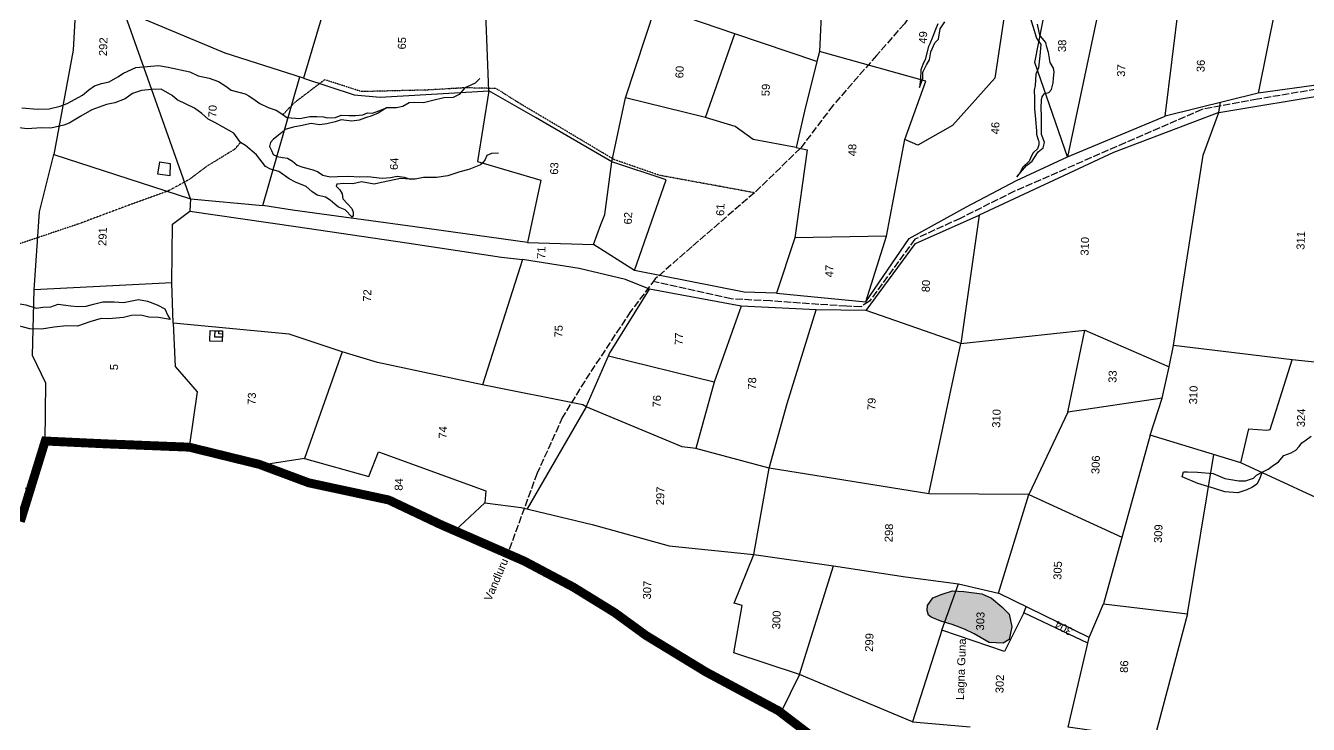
# Model space of a CAD drawing. Header units: inches. Extents: x 342704 to 348847, y 1587316 to 1596013.
# Drawn here: x 344942 to 347028, y 1588902 to 1590039 of the extents above; entities that cross this region are included whole.
import ezdxf

# ---------------------------------------------------------------- set-up
doc = ezdxf.new("R2010")
doc.units = ezdxf.units.IN
doc.header["$MEASUREMENT"] = 0
for name, pattern in [('ACAD_ISO02W100', [15, 12, -3]), ('ACAD_ISO03W100', [30, 12, -18]), ('ACAD_ISO07W100', [3, 0, -3]), ('BORDER', [1.75, 0.5, -0.25, 0.5, -0.25, 0, -0.25])]:
    doc.linetypes.add(name, pattern=pattern)
for name, color, linetype in [('CARTTRACK', 30, 'ACAD_ISO02W100'), ('NALA', 4, 'Continuous'), ('SQUAREWELL', 5, 'Continuous'), ('SURVEY_BND', 7, 'Continuous'), ('SURVEY_NO', 7, 'Continuous'), ('VILLAGE_AREA', 1, 'Continuous'), ('WATER_BODY', 4, 'Continuous')]:
    doc.layers.add(name, color=color, linetype=linetype)
doc.layers.add('FOOTPATH', color=150, linetype='ACAD_ISO07W100', lineweight=30)
doc.layers.add('VILL_BOUNDARY', color=6, linetype='BORDER', lineweight=30)
doc.styles.get("Standard").update_dxf_attribs({"font": 'arial.ttf'})

msp = doc.modelspace()

# ---------------------------------------------------------------- hatches: boundary and pattern name
at = {"layer": 'WATER_BODY'}
h = msp.add_hatch(dxfattribs=at)
h.set_pattern_fill('DASH', color=256, scale=65.076057, angle=87.9733, style=0)
h.set_pattern_definition([(87.97328, (346991.98, 1585218.805), (-7.841737, 8.4171), [8.134507, -8.134507])])
h.paths.add_polyline_path([(346467.4, 1589118.3), (346454.8, 1589119.2), (346436.2, 1589068), (346448.3, 1589064.5), (346468.6, 1589057.2), (346484.3, 1589049.2), (346508.6, 1589035.5), (346531.4, 1589034.1), (346541.1, 1589040.1), (346545.7, 1589060.6), (346541.4, 1589081.3), (346529.1, 1589093.2), (346512.3, 1589107.4), (346496.9, 1589114.7)])
h.paths.add_polyline_path([(346417.3, 1589107.8), (346408.2, 1589095.5), (346408.1, 1589087.2), (346409.8, 1589079.7), (346414.2, 1589076.3), (346430, 1589069.9), (346436.2, 1589068), (346454.8, 1589119.2), (346449.3, 1589119.5), (346432.1, 1589113.8)])
h.paths.add_polyline_path([(346667.7, 1590576), (346651.6, 1590564.1), (346650.7, 1590552.3), (346651.6, 1590513), (346656.6, 1590490.5), (346669.4, 1590474.1), (346694.6, 1590467.1), (346745.3, 1590476.2), (346758.7, 1590480.7), (346772, 1590485.4), (346796.3, 1590498), (346811.6, 1590505.6), (346824.2, 1590518.8), (346828.9, 1590529.7), (346829.4, 1590537.1), (346823.7, 1590552), (346809.3, 1590573.8), (346785.1, 1590591.6), (346764.9, 1590596.1), (346722.4, 1590588.3)])
h.paths.add_polyline_path([(346503.6, 1589051.3), (346504.8, 1589086.7), (346485, 1589087.4), (346483.8, 1589052)], flags=24)
h.paths.add_polyline_path([(346693.5, 1590454.1), (346698, 1590581.2), (346677.5, 1590581.9), (346673, 1590454.9)], flags=9)

# ---------------------------------------------------------------- linework, layer by layer
at = {"layer": 'CARTTRACK'}
for points in [[(346614.3, 1590324), (346591.1, 1590294.1), (346531.3, 1590243.1), (346504.6, 1590210.3), (346449.3, 1590141.7), (346411.9, 1590095.9), (346370.8, 1590042), (346325.6, 1589990.4), (346254.7, 1589909.2), (346201.9, 1589839.6), (346126.9, 1589766.9), (346025.5, 1589679.6), (345965.4, 1589626.7), (345925.4, 1589573.7), (345850.9, 1589460.7), (345814.9, 1589401.8), (345773.6, 1589310.7), (345725.4, 1589179.7)], [(347609.3, 1590165.9), (347543.9, 1590120.5), (347509.7, 1590092.5), (347465.8, 1590056.8), (347419.4, 1590006), (347325.5, 1589977.2), (347216.4, 1589957.6), (347055.8, 1589937.8), (346945.1, 1589919.3), (346854.8, 1589902.5), (346729.9, 1589848.1), (346549.7, 1589769.4), (346461.3, 1589725.2), (346387.8, 1589691.4), (346313.9, 1589590.4), (346300.1, 1589581.4), (346276.4, 1589582.3), (346152.9, 1589590.9), (346089, 1589594.3), (345962.4, 1589622.8)]]:
    msp.add_lwpolyline(points, dxfattribs=at)
at = {"layer": 'FOOTPATH', "ltscale": 0.002}
for points in [[(345291.3, 1589849), (345281.5, 1589837.6), (345236.8, 1589810.3), (345208, 1589788.7), (345173.8, 1589769.9), (345107.4, 1589746), (345027.7, 1589716.2), (344917.5, 1589679.2), (344791.6, 1589644.1), (344713.9, 1589620.3), (344628.8, 1589614.1), (344583.7, 1589621.7), (344498.3, 1589628), (344439.8, 1589672), (344349.3, 1589735.8), (344282.6, 1589782), (344174.6, 1589854.7), (344050.7, 1589932.3), (343957.9, 1589987.7), (343912.1, 1590031.2)], [(346126.9, 1589766.9), (346072, 1589777.1), (345972.8, 1589795.2), (345898.9, 1589820.8), (345810.5, 1589873.6), (345746.4, 1589911.5), (345706.8, 1589936.5), (345656.7, 1589937.7), (345595.5, 1589934.1), (345488, 1589931.5), (345428, 1589950.8), (345378.4, 1589913.1), (345359.9, 1589894.1)]]:
    msp.add_lwpolyline(points, dxfattribs=at)
at = {"layer": 'NALA'}
for points in [[(346425, 1590042), (346421.4, 1590032.7), (346417.3, 1590021), (346412, 1590009.1), (346409.9, 1590004.9), (346404.5, 1589984), (346400.8, 1589975.7), (346397.4, 1589966.8), (346396.9, 1589951.5), (346395.1, 1589938.2), (346400.6, 1589953.1), (346401, 1589963.4), (346406.8, 1589975.3), (346411.4, 1589983.1), (346413.8, 1589996.4), (346420.3, 1590010.6), (346426.4, 1590016.7), (346428.9, 1590033.7), (346436.7, 1590045)], [(346576.1, 1590050.6), (346585.7, 1590018.3), (346592.8, 1590008), (346591.2, 1589989.6), (346588.9, 1589970), (346584.7, 1589960), (346583.6, 1589941.6), (346582.1, 1589933.7), (346582.4, 1589920.8), (346582.6, 1589903.1), (346583.3, 1589892.5), (346584.8, 1589880.2), (346585.2, 1589873.7), (346585.5, 1589867.7), (346585.7, 1589862.3), (346588.6, 1589853.1), (346589.7, 1589850.8), (346589.5, 1589844.9), (346587.3, 1589838.6), (346580.1, 1589831.9), (346577.5, 1589827.2), (346574.5, 1589819.4), (346573.9, 1589818.5), (346563, 1589808), (346558.8, 1589799.3), (346553.9, 1589792.7), (346569.5, 1589811.2), (346578.7, 1589818.2), (346582.2, 1589824.1), (346588.6, 1589833.3), (346596.7, 1589839.8), (346598.6, 1589848.5), (346595.7, 1589856.2), (346594, 1589861.5), (346593.6, 1589879), (346594, 1589891.9), (346593.1, 1589904.5), (346593.6, 1589918.1), (346594.8, 1589923), (346598.9, 1589928.2), (346605.8, 1589930.3), (346609.9, 1589934.9), (346612.9, 1589946), (346613.1, 1589953.2), (346614.4, 1589963.9), (346613.1, 1589969.7), (346608, 1589978.7), (346605.4, 1589994.9), (346602.4, 1590004), (346600.7, 1590011.6), (346594.7, 1590018.3), (346591.3, 1590023.4), (346587.3, 1590041)], [(344935.5, 1589905.1), (344961.1, 1589902.8), (344980, 1589903.5), (344997.8, 1589907.6), (345009.4, 1589912.1), (345034.2, 1589926), (345044.3, 1589934.6), (345053.9, 1589941.1), (345065.2, 1589944.9), (345077.6, 1589947.6), (345091.8, 1589955.8), (345100.9, 1589961.7), (345121, 1589970.7), (345157.5, 1589973.9), (345173.5, 1589971.2), (345208.8, 1589963.6), (345222.2, 1589957.2), (345240.4, 1589953.4), (345255.5, 1589948.2), (345267.5, 1589940.2), (345275.8, 1589933.6), (345298.6, 1589927.7), (345304.4, 1589924.9), (345315.2, 1589917.4), (345322.8, 1589912), (345336.1, 1589905.9), (345348.9, 1589901.3), (345359.9, 1589894.1), (345366.2, 1589889.6), (345387.7, 1589887.9), (345403.9, 1589890.8), (345415, 1589890.8), (345425.9, 1589890.4), (345432, 1589889.1), (345445.6, 1589889.4), (345454.7, 1589893.4), (345467.4, 1589892.9), (345478.3, 1589892.5), (345490.1, 1589894), (345497.6, 1589896.9), (345505.6, 1589896.3), (345516, 1589900.1), (345528.6, 1589905.2), (345515.2, 1589896.6), (345504.6, 1589892.1), (345494.4, 1589889), (345484.1, 1589885.1), (345472.4, 1589883.7), (345454.6, 1589885.6), (345444.8, 1589882.4), (345431.5, 1589878.9), (345419.5, 1589877.3), (345406.2, 1589879.5), (345388.8, 1589876.1), (345376.6, 1589873.7), (345363.6, 1589869.7), (345358.1, 1589865.2), (345353.1, 1589860.5), (345344.3, 1589853.7), (345339.8, 1589848.5), (345338, 1589842.1), (345341.4, 1589835.8), (345344.5, 1589829.1), (345350.5, 1589826.2), (345359.6, 1589824.2), (345367.5, 1589823.2), (345375.7, 1589818.1), (345383.4, 1589811.9), (345392.5, 1589808.4), (345407, 1589804.6), (345416.6, 1589801.8), (345425.2, 1589795.8), (345437.1, 1589792.7), (345449.1, 1589793.5), (345466, 1589793.8), (345485.2, 1589793.1), (345498.4, 1589793.5), (345521.3, 1589790.8), (345535.1, 1589791.9), (345545.7, 1589793.9), (345557.1, 1589792.5), (345567.2, 1589789), (345551.5, 1589789.9), (345533.3, 1589786.2), (345520.4, 1589783.4), (345508.5, 1589780.8), (345487.7, 1589784.9), (345473.7, 1589781.7), (345459.3, 1589782.2), (345448, 1589780.7), (345446.5, 1589777.8), (345452.4, 1589771.7), (345456.5, 1589765), (345457.4, 1589757.3), (345465.3, 1589748.9), (345472.4, 1589741.3), (345474.3, 1589735.3), (345474.3, 1589730.1), (345472.8, 1589727.4), (345461.4, 1589739.1), (345450.5, 1589743.8), (345444.3, 1589748.4), (345437.2, 1589754.9), (345429.2, 1589759.7), (345415.8, 1589763.1), (345407.1, 1589768.8), (345397.8, 1589776.9), (345380.4, 1589784), (345370.5, 1589789.7), (345353.5, 1589801.6), (345339.9, 1589805.4), (345331.6, 1589809.7), (345317, 1589828.8), (345299.1, 1589843.8), (345291.3, 1589849), (345280.5, 1589863.8), (345262.7, 1589873.6), (345249.3, 1589881), (345238.5, 1589886.6), (345228.3, 1589895.8), (345216.3, 1589904.4), (345188.3, 1589918.3), (345180.2, 1589925), (345161.9, 1589935.6), (345147, 1589934.9), (345130.1, 1589933.2), (345115.6, 1589928.5), (345103.3, 1589919.6), (345086.6, 1589913.2), (345073, 1589910.6), (345049.1, 1589902), (345031.4, 1589891.4), (345012.5, 1589880.4), (345003.9, 1589876.7), (344982.9, 1589872.1), (344967.3, 1589872.4), (344944.4, 1589871.2), (344926.8, 1589873)], [(345680.5, 1589952.7), (345672.9, 1589945.4), (345656.1, 1589937.4), (345646.8, 1589926.7), (345637, 1589921.7), (345621.6, 1589921.4), (345604.1, 1589917.1), (345588.5, 1589913.5), (345574.8, 1589913.8), (345565.2, 1589913.3), (345554.9, 1589907.4), (345544.9, 1589905), (345534.2, 1589905.3), (345528.6, 1589905.2)], [(345710.6, 1589831.4), (345699.3, 1589831.1), (345691.8, 1589827.4), (345688.8, 1589821), (345685.4, 1589815.8), (345681.5, 1589812.3), (345662.4, 1589804.7), (345647.7, 1589801), (345628.4, 1589794.7), (345609.6, 1589792), (345588.8, 1589791.7), (345574.9, 1589789.1), (345567.2, 1589789)], [(344925.4, 1589587.3), (344941.9, 1589584.4), (344958.8, 1589579.3), (344969.9, 1589581), (344982.5, 1589581.6), (344994.8, 1589585.5), (345015.3, 1589582.9), (345026.4, 1589582), (345040.1, 1589582.5), (345052, 1589585.7), (345067.2, 1589589.5), (345085.6, 1589589.8), (345100.8, 1589588.2), (345125.4, 1589593.6), (345139.6, 1589590.8), (345155.8, 1589584.9), (345168.3, 1589578.3), (345172.9, 1589567.4), (345176.5, 1589560.7), (345157.9, 1589564), (345141.9, 1589564.4), (345129.1, 1589567.9), (345114.1, 1589567.1), (345100.9, 1589564.2), (345076.9, 1589562), (345064.6, 1589562.4), (345046.2, 1589557), (345025.9, 1589550), (345008, 1589550.7), (344987.9, 1589548.4), (344967.7, 1589545.2), (344948.3, 1589545.7), (344919.9, 1589553.1)], [(346952.7, 1589312.4), (346947.9, 1589299.7), (346943.9, 1589292.7), (346936.8, 1589288.2), (346927.6, 1589283.6), (346913, 1589278.7), (346892.2, 1589280.6), (346874.9, 1589286), (346848.1, 1589294.2), (346822.5, 1589304.8), (346824.6, 1589313.2), (346831.2, 1589313), (346847.5, 1589312.4), (346872.8, 1589310.3), (346891.8, 1589302.4), (346914.7, 1589298.2), (346925.6, 1589298.2), (346938.6, 1589302.8), (346943.3, 1589307.5), (346952.7, 1589312.4), (346962.5, 1589317.5), (346968.8, 1589322.1), (346979.3, 1589329.1), (346988.1, 1589339.7), (346999.9, 1589343.8), (347007.6, 1589348.1), (347012.6, 1589354.1), (347017.4, 1589360.2), (347021.8, 1589363.6), (347032.1, 1589371)], [(344941, 1589286.9), (344949.2, 1589284.6)]]:
    msp.add_lwpolyline(points, dxfattribs=at)
at = {"layer": 'SQUAREWELL'}
for points in [[(345241.4, 1589525.8), (345242, 1589542.9), (345262, 1589542.2), (345261.4, 1589525.1)], [(345249.5, 1589532.2), (345249.8, 1589542.6), (345262, 1589542.2), (345261.7, 1589531.8)], [(345255.7, 1589537.3), (345255.9, 1589542.4), (345262, 1589542.2), (345261.9, 1589537.1)]]:
    msp.add_lwpolyline(points, close=True, dxfattribs=at)
at = {"layer": 'SURVEY_BND'}
for points in [[(345513.3, 1590415.4), (345486.9, 1590295.3), (345455.1, 1590161.4), (345393.8, 1589953.5), (345266, 1589994.2), (345101.3, 1590062.8), (345157, 1590248.3), (345219.4, 1590454.9), (345307.3, 1590612.5)], [(345033.8, 1590265.2), (345018.9, 1589999.1), (344987.6, 1589829), (345209.7, 1589756.9), (345101.3, 1590062.8)], [(345895.2, 1589817.3), (345917.2, 1589921.5), (345965.9, 1590069.7), (346006.9, 1590225.7), (345962.8, 1590238.4), (345955, 1590233.1), (345897.1, 1590237.2)], [(346006.9, 1590225.7), (346017.1, 1590227.2), (346214, 1590156.6), (346188.5, 1590099.2), (346236.4, 1590079), (346232.8, 1589997), (346228.2, 1589980.7), (346095.2, 1590025.4), (345965.9, 1590069.7)], [(346307.9, 1589589.5), (346378.7, 1589692.7), (346471.8, 1589744), (346553.1, 1589787.1), (346636.1, 1589825.3), (346582.7, 1589978.7), (346619.7, 1590167.3), (346557.6, 1590201.4)], [(345393.8, 1589953.5), (345475.7, 1589926.1), (345518, 1589922.5), (345694.8, 1589932.8), (345687.7, 1590115.6), (345579.2, 1590127.2), (345455.1, 1590161.4)], [(346619.7, 1590167.3), (346698.7, 1590123), (346636.1, 1589825.3)], [(347160, 1590144.1), (347142.5, 1590013.1), (347154.5, 1590012.7), (347153.9, 1589962.2), (347151.2, 1589957.1), (346945.9, 1589929.2)], [(346636.1, 1589825.3), (346794.7, 1589891.8), (346817.4, 1590075.8), (346698.7, 1590123)], [(346536.4, 1590075.9), (346517.9, 1589953.6), (346449.1, 1589876.5), (346392.7, 1589844.2), (346371.6, 1589853.7)], [(346817.4, 1590075.8), (346974.5, 1590068.9), (346945.9, 1589929.2), (346794.7, 1589891.8)], [(346228.2, 1589980.7), (346208.3, 1589899.8), (346194.9, 1589840.4), (346124.9, 1589853.6), (346095.6, 1589875), (346047.2, 1589889.6), (346095.2, 1590025.4)], [(346341.5, 1589696.4), (346371.6, 1589853.7), (346405.8, 1589948.5), (346232.8, 1589997)], [(345209.7, 1589756.9), (345327.3, 1589746.2), (345387.7, 1589955.5)], [(345694.8, 1589932.8), (345676.8, 1589817.7), (345779.5, 1589787.4), (345757.7, 1589686.1), (345574.4, 1589711.4), (345375.9, 1589738.6), (345327.3, 1589746.2)], [(345757.7, 1589686.1), (345865.4, 1589682.9), (345877.3, 1589715.3), (345883.5, 1589731.5), (345895.2, 1589817.3), (345770.6, 1589889.4), (345694.8, 1589932.8)], [(347180.9, 1589741.9), (347131.7, 1589481.7), (347001.5, 1589495.3), (346808.6, 1589518.6), (346856.9, 1589828.1), (346882.2, 1589897.7), (347065, 1589927.9), (347147.1, 1589938.4)], [(346047.2, 1589889.6), (345917.2, 1589921.5)], [(346882.2, 1589897.7), (346885.1, 1589914.2)], [(346882.2, 1589897.7), (346710.7, 1589832.4), (346492.4, 1589730.4), (346462.4, 1589521.9), (346664, 1589543.2), (346801.5, 1589484), (346808.6, 1589518.6)], [(345179.4, 1589620.7), (344955.6, 1589609.3), (344964.4, 1589736.2), (344987.6, 1589829)], [(346194.9, 1589840.4), (346212.5, 1589836.8), (346192.5, 1589693.6), (346162.9, 1589603.5), (346110.2, 1589605), (345931.7, 1589640.3), (345865.4, 1589682.9)], [(345931.7, 1589640.3), (345983.3, 1589788.1), (345895.2, 1589817.3)], [(345209.7, 1589756.9), (345208.9, 1589736.9), (345380.9, 1589712.2), (345561.6, 1589685.7), (345715.6, 1589662), (345749.8, 1589658.6), (345684.7, 1589454.6), (345514, 1589491.1), (345456.2, 1589508.3), (345370.3, 1589536.7), (345181.7, 1589554.9), (345179.4, 1589620.7), (345180.7, 1589715.9), (345208.9, 1589736.9)], [(346308.5, 1589575.7), (346388.7, 1589684.5), (346492.4, 1589730.4)], [(346162.9, 1589603.5), (346307.9, 1589589.5), (346341.5, 1589696.4), (346192.5, 1589693.6)], [(345853.3, 1589418.7), (345891.2, 1589505.4), (345956.1, 1589610.1), (345917.5, 1589626.1), (345841.8, 1589644), (345749.8, 1589658.6)], [(344973.5, 1589363.1), (344974.7, 1589457.2), (344952.8, 1589502.4), (344955.6, 1589609.3)], [(346105.2, 1589582.5), (345956.1, 1589610.1)], [(346150.8, 1589318.7), (346179.9, 1589424.3), (346227.1, 1589576.6), (346105.2, 1589582.5), (346061.6, 1589458.6), (346031.6, 1589351)], [(346462.4, 1589521.9), (346308.5, 1589575.7), (346226.2, 1589576.6)], [(345181.7, 1589554.9), (345185, 1589484.2), (345220.5, 1589442.9), (345207.7, 1589353.1)], [(346790.1, 1589432.6), (346636.4, 1589409.9), (346664, 1589543.2)], [(346636.4, 1589409.9), (346573.4, 1589276.3), (346410.5, 1589277.2), (346462.4, 1589521.9)], [(345456.2, 1589508.3), (345395.1, 1589334.6), (345325.4, 1589323.7)], [(346061.6, 1589458.6), (345889.4, 1589501.2)], [(347096.2, 1589245.1), (346918, 1589327.6), (346930.9, 1589382.9), (346960, 1589380.9), (346965.4, 1589381.9), (347001.5, 1589495.3)], [(346918, 1589327.6), (346770.4, 1589372.7), (346790.1, 1589432.6), (346801.5, 1589484)], [(345853.3, 1589418.7), (345847.6, 1589421.8), (345684.7, 1589454.6)], [(345688.6, 1589262.4), (345747.7, 1589255), (345863.1, 1589227.5), (345988.1, 1589192.4), (346125.7, 1589178.3), (346150.8, 1589318.7), (346031.6, 1589351), (346009.3, 1589353.6), (345853.3, 1589418.7), (345757.4, 1589252.7)], [(346770.4, 1589372.7), (346694.8, 1589098.3), (346831, 1589081.8), (346874.1, 1589341)], [(345395.1, 1589334.6), (345499.7, 1589305.4), (345515.6, 1589345.3), (345689.9, 1589282.3), (345688.6, 1589262.4), (345639.6, 1589217.1)], [(346410.5, 1589277.2), (346150.8, 1589318.7)], [(346671.3, 1589043.3), (346523.6, 1589115.4), (346573.4, 1589276.3), (346724.6, 1589206.6)], [(346200, 1588983.3), (346093.6, 1589018.5), (346106.9, 1589095.7), (346093.7, 1589099.3), (346125.7, 1589178.3), (346255.3, 1589160.2)], [(346384, 1588906.1), (346200, 1588983.3), (346255.3, 1589160.2), (346372.5, 1589142.2), (346459, 1589130.8)], [(346564.8, 1589083.8), (346533.5, 1589020.7), (346431.7, 1589055.5), (346459, 1589130.8), (346523.6, 1589115.4)], [(346831, 1589081.8), (346776.8, 1588877.4), (346637.1, 1588897.4), (346671.3, 1589043.3), (346694.8, 1589098.3)], [(346669.2, 1589034.2), (346564.8, 1589083.8), (346568.9, 1589093.3)], [(346431.7, 1589055.5), (346384, 1588906.1), (346478, 1588898.3)], [(346200, 1588983.3), (346170, 1588921.3)]]:
    msp.add_lwpolyline(points, dxfattribs=at)
at = {"layer": 'VILL_BOUNDARY', "color": 6, "linetype": 'ACAD_ISO03W100', "lineweight": -2, "ltscale": 3, "const_width": 14.5}
msp.add_lwpolyline([(346218.7, 1588884), (346166.1, 1588924.2), (346048.3, 1588987.3), (345950.6, 1589046.8), (345900, 1589083.7), (345832.2, 1589125.5), (345752.7, 1589167.7), (345615.8, 1589227.6), (345532.2, 1589267.2), (345402.1, 1589295.1), (345321.5, 1589325.2), (345207.7, 1589353.1), (345071.8, 1589358.5), (344973.5, 1589363.1), (344933.1, 1589232.1)], dxfattribs=at)
at = {"layer": 'VILLAGE_AREA'}
msp.add_lwpolyline([(345156.7, 1589797.3), (345160.1, 1589817.2), (345176.5, 1589814.7), (345176, 1589794.7), (345156.7, 1589797.3)], dxfattribs=at)
at = {"layer": 'WATER_BODY'}
msp.add_lwpolyline([(346541.4, 1589081.3), (346545.7, 1589060.6), (346541.1, 1589040.1), (346531.4, 1589034.1), (346508.6, 1589035.5), (346484.3, 1589049.2), (346468.6, 1589057.2), (346448.3, 1589064.5), (346430, 1589069.9), (346414.2, 1589076.3), (346409.8, 1589079.7), (346408.1, 1589087.2), (346408.2, 1589095.5), (346417.3, 1589107.8), (346432.1, 1589113.8), (346449.3, 1589119.5), (346467.4, 1589118.3), (346496.9, 1589114.7), (346512.3, 1589107.4), (346529.1, 1589093.2), (346541.4, 1589081.3)], dxfattribs=at)

# ---------------------------------------------------------------- texts
at = {"layer": 'SURVEY_NO'}
for s, height, rotation, p in [('292', 13.02, 87.9733, (345073.8, 1589989.1)), ('65', 13.02, 87.9733, (345559.8, 1589999.9)), ('49', 13.02, 87.9733, (346407.2, 1590009.3)), ('38', 13.02, 87.9733, (346633.4, 1589995.7)), ('60', 13.02, 87.9733, (346011.3, 1589953)), ('37', 13.02, 87.9733, (346729.5, 1589955.4)), ('36', 13.02, 87.9733, (346858.9, 1589963)), ('59', 13.02, 87.9733, (346151.4, 1589923.8)), ('70', 13.02, 87.9733, (345251.8, 1589889.3)), ('46', 13.02, 87.9733, (346524.7, 1589861.8)), ('48', 13.02, 87.9733, (346292.2, 1589826.1)), ('64', 13.02, 87.9733, (345547, 1589803.8)), ('63', 13.02, 87.9733, (345807.5, 1589796.1)), ('61', 13.02, 87.9733, (346077.6, 1589729.1)), ('62', 13.02, 87.9733, (345927.5, 1589715.2)), ('291', 13.02, 87.9733, (345072.8, 1589680.2)), ('311', 13.02, 87.9733, (347021.4, 1589674)), ('310', 13.02, 87.9733, (346670.2, 1589664.5)), ('71', 13.02, 87.9733, (345786.5, 1589659.1)), ('47', 13.02, 87.9733, (346254.8, 1589629.2)), ('80', 13.02, 87.9733, (346411.9, 1589604.9)), ('72', 13.02, 87.9733, (345503.3, 1589589.4)), ('75', 13.02, 87.9733, (345814.5, 1589531.3)), ('77', 13.02, 87.9733, (346010.3, 1589518.9)), ('5', 13, 87.9733, (345091.7, 1589478.1)), ('33', 13.02, 87.9733, (346715.5, 1589457.6)), ('78', 13.02, 87.9733, (346129.2, 1589446.4)), ('310', 13.02, 87.9733, (346846.7, 1589422.6)), ('73', 13.02, 87.9733, (345315.6, 1589421.6)), ('76', 13.02, 87.9733, (345974.3, 1589417.4)), ('79', 13.02, 87.9733, (346323.6, 1589413.1)), ('310', 13.02, 87.9733, (346526.4, 1589384.5)), ('324', 13.02, 87.9733, (347021.9, 1589385.4)), ('74', 13.02, 87.9733, (345626.4, 1589366.8)), ('306', 13.02, 87.9733, (346687.8, 1589309.1)), ('84', 13.02, 87.9733, (345554.6, 1589282.1)), ('297', 13.02, 87.9733, (345979.7, 1589258.4)), ('298', 13.02, 87.9733, (346351.5, 1589198.2)), ('309', 13.02, 87.9733, (346789.6, 1589197)), ('Vandluru', 13.02, 67.0384, (345698.5, 1589101.6)), ('305', 13.02, 87.9733, (346626, 1589137.1)), ('307', 13.02, 87.9733, (345958.4, 1589105.2)), ('300', 13.02, 87.9733, (346168.7, 1589056.7)), ('303', 13.02, 87.9733, (346500.2, 1589054.7)), ('304', 13.02, 151.382, (346646.2, 1589057.2)), ('299', 13.02, 87.9733, (346319.6, 1589020)), ('Lagna Guna', 13.02, 87.9733, (346467.6, 1588941.6)), ('86', 13.02, 87.9733, (346734.3, 1588985.8)), ('302', 13.02, 87.9733, (346531.8, 1588952.6))]:
    msp.add_text(s, height=height, rotation=rotation, dxfattribs=at).set_placement(p)

doc.saveas('drawing.dxf')
